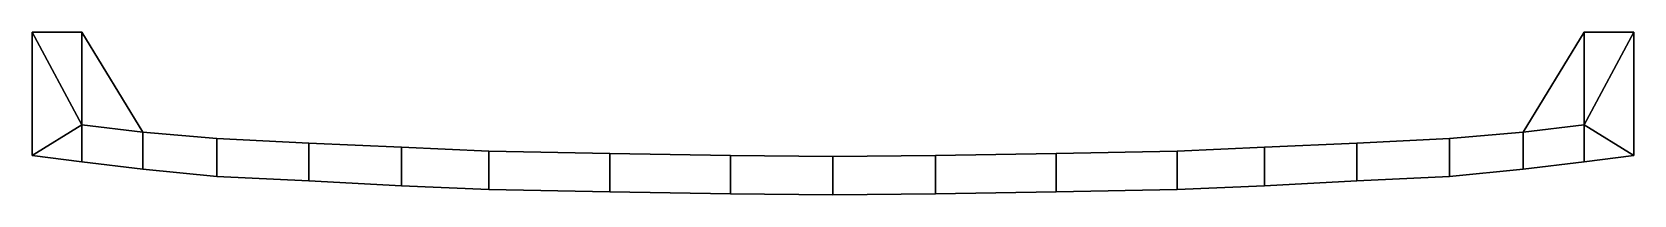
# Model space of a CAD drawing. Extents: x -150 to 148, y -30 to 0.
import ezdxf

# ---------------------------------------------------------------- set-up
doc = ezdxf.new("R2010")
doc.units = 0
doc.layers.add('METAL', color=60, linetype='CONTINUOUS')

msp = doc.modelspace()

# ---------------------------------------------------------------- meshes
at = {"layer": 'METAL'}
mesh = msp.add_polyface(dxfattribs=at)
corners = [(147.97, 0, 5.74), (147.97, 0, 5.74), (147.97, 0, 5.74), (147.97, -22.94, 1.58), (147.97, -22.94, 1.58), (147.97, -22.94, 1.58), (147.97, -22.94, 0.12), (147.97, -22.94, 0.12), (147.97, 0, 0.12), (147.97, 0, 0.12), (147.97, -22.94, -1.34), (147.97, -22.94, -1.34), (147.97, -22.94, -1.34), (147.97, 0, -5.5), (147.97, 0, -5.5), (147.97, 0, -5.5), (138.68, 0, 5.74), (138.68, 0, 5.74), (138.68, -17.24, 5.42), (138.68, -24.13, 1.58), (138.68, -24.13, 1.58), (138.68, -24.13, 0.12), (138.68, 0, 0.12), (138.68, -24.13, -1.34), (138.68, -24.13, -1.34), (138.68, -17.24, -5.19), (138.68, 0, -5.5), (138.68, 0, -5.5), (127.32, -18.6, 4.5), (127.32, -18.6, 4.5), (127.32, -25.53, 1.58), (127.32, -25.53, 1.58), (127.32, -25.53, 0.12), (127.32, -18.6, 0.12), (127.32, -25.53, -1.34), (127.32, -25.53, -1.34), (127.32, -18.6, -4.26), (127.32, -18.6, -4.26), (113.57, -19.8, 4.5), (113.57, -19.8, 4.5), (113.57, -26.87, 1.58), (113.57, -26.87, 1.58), (113.57, -26.87, 0.12), (113.57, -19.8, 0.12), (113.57, -26.87, -1.34), (113.57, -26.87, -1.34), (113.57, -19.8, -4.26), (113.57, -19.8, -4.26), (96.36, -20.69, 4.5), (96.36, -20.69, 4.5), (96.36, -27.69, 1.58), (96.36, -27.69, 1.58), (96.36, -27.69, 0.12), (96.36, -20.69, 0.12), (96.36, -27.69, -1.34), (96.36, -27.69, -1.34), (96.36, -20.69, -4.26), (96.36, -20.69, -4.26), (79.16, -21.44, 4.5), (79.16, -21.44, 4.5), (79.16, -28.62, 1.58), (79.16, -28.62, 1.58), (79.16, -28.62, 0.12), (79.16, -21.44, 0.12), (79.16, -28.62, -1.34), (79.16, -28.62, -1.34), (79.16, -21.44, -4.26), (79.16, -21.44, -4.26), (62.85, -22.15, 4.5), (62.85, -22.15, 4.5), (62.85, -29.3, 1.58), (62.85, -29.3, 1.58), (62.85, -29.3, 0.12), (62.85, -22.15, 0.12), (62.85, -29.3, -1.34), (62.85, -29.3, -1.34), (62.85, -22.15, -4.26), (62.85, -22.15, -4.26), (40.34, -29.7, 1.58), (40.34, -29.7, 1.58), (40.34, -29.7, 0.12), (40.34, -22.57, 4.5), (40.34, -22.57, 4.5), (40.34, -22.57, 0.12), (40.34, -29.7, -1.34), (40.34, -29.7, -1.34), (40.34, -22.57, -4.26), (40.34, -22.57, -4.26), (17.83, -22.99, 4.5), (17.83, -22.99, 4.5), (17.83, -30.12, 1.58), (17.83, -30.12, 1.58), (17.83, -30.12, 0.12), (17.83, -22.99, 0.12), (17.83, -30.12, -1.34), (17.83, -30.12, -1.34), (17.83, -22.99, -4.26), (17.83, -22.99, -4.26), (-1.27, -23.18, 4.5), (-1.27, -23.18, 4.5), (-1.27, -30.3, 1.58), (-1.27, -30.3, 1.58), (-1.27, -30.3, 0.12), (-1.27, -23.18, 0.12), (-1.27, -30.3, -1.34), (-1.27, -30.3, -1.34), (-1.27, -23.18, -4.26), (-1.27, -23.18, -4.26), (-20.36, -30.12, 1.58), (-20.36, -30.12, 1.58), (-20.36, -30.12, 0.12), (-20.36, -22.99, 0.12), (-20.36, -30.12, -1.34), (-20.36, -30.12, -1.34), (-20.36, -22.99, -4.26), (-20.36, -22.99, -4.26), (-20.36, -22.99, 4.5), (-20.36, -22.99, 4.5), (-42.87, -22.57, 4.5), (-42.87, -22.57, 4.5), (-42.87, -22.57, 0.12), (-42.87, -29.7, -1.34), (-42.87, -29.7, -1.34), (-42.87, -22.57, -4.26), (-42.87, -22.57, -4.26), (-42.87, -29.7, 1.58), (-42.87, -29.7, 1.58), (-42.87, -29.7, 0.12), (-65.38, -22.15, 4.5), (-65.38, -22.15, 4.5), (-65.38, -29.3, 1.58), (-65.38, -29.3, 1.58), (-65.38, -29.3, 0.12), (-65.38, -22.15, 0.12), (-65.38, -29.3, -1.34), (-65.38, -29.3, -1.34), (-65.38, -22.15, -4.26), (-65.38, -22.15, -4.26), (-81.69, -21.44, 4.5), (-81.69, -21.44, 4.5), (-81.69, -28.62, 1.58), (-81.69, -28.62, 1.58), (-81.69, -28.62, 0.12), (-81.69, -21.44, 0.12), (-81.69, -28.62, -1.34), (-81.69, -28.62, -1.34), (-81.69, -21.44, -4.26), (-81.69, -21.44, -4.26), (-98.9, -20.69, 4.5), (-98.9, -20.69, 4.5), (-98.9, -27.69, 1.58), (-98.9, -27.69, 1.58), (-98.9, -27.69, 0.12), (-98.9, -20.69, 0.12), (-98.9, -27.69, -1.34), (-98.9, -27.69, -1.34), (-98.9, -20.69, -4.26), (-98.9, -20.69, -4.26), (-116.1, -19.8, 4.5), (-116.1, -19.8, 4.5), (-116.1, -26.87, 1.58), (-116.1, -26.87, 1.58), (-116.1, -26.87, 0.12), (-116.1, -19.8, 0.12), (-116.1, -26.87, -1.34), (-116.1, -26.87, -1.34), (-116.1, -19.8, -4.26), (-116.1, -19.8, -4.26), (-129.85, -18.6, 4.5), (-129.85, -18.6, 4.5), (-129.85, -25.53, 1.58), (-129.85, -25.53, 1.58), (-129.85, -25.53, 0.12), (-129.85, -18.6, 0.12), (-129.85, -25.53, -1.34), (-129.85, -25.53, -1.34), (-129.85, -18.6, -4.26), (-129.85, -18.6, -4.26), (-141.21, 0, 5.74), (-141.21, 0, 5.74), (-141.21, -17.24, 5.42), (-141.21, -24.13, 1.58), (-141.21, -24.13, 1.58), (-141.21, -24.13, 0.12), (-141.21, 0, 0.12), (-141.21, -24.13, -1.34), (-141.21, -24.13, -1.34), (-141.21, -17.24, -5.19), (-141.21, 0, -5.5), (-141.21, 0, -5.5), (-150.5, 0, 5.74), (-150.5, 0, 5.74), (-150.5, 0, 5.74), (-150.5, -22.94, 1.58), (-150.5, -22.94, 1.58), (-150.5, -22.94, 1.58), (-150.5, -22.94, 0.12), (-150.5, -22.94, 0.12), (-150.5, 0, 0.12), (-150.5, 0, 0.12), (-150.5, -22.94, -1.34), (-150.5, -22.94, -1.34), (-150.5, -22.94, -1.34), (-150.5, 0, -5.5), (-150.5, 0, -5.5), (-150.5, 0, -5.5)]
mesh.append_faces([[corners[k] for k in face] for face in [(198, 184, 188, 203), (186, 183, 196, 200), (204, 187, 201, 201), (155, 152, 162, 165), (157, 154, 164, 167), (145, 142, 152, 155), (147, 144, 154, 157), (165, 162, 172, 175), (167, 164, 174, 177), (175, 172, 183, 186), (189, 177, 187, 187), (177, 174, 185, 187), (187, 185, 201, 201), (204, 189, 187, 187), (199, 205, 202, 197), (156, 166, 163, 153), (146, 156, 153, 143), (166, 176, 173, 163), (176, 188, 184, 173), (198, 190, 178, 184), (182, 193, 196, 183), (191, 194, 180, 180), (151, 161, 162, 152), (149, 159, 160, 150), (141, 151, 152, 142), (139, 149, 150, 140), (161, 171, 172, 162), (159, 169, 170, 160), (171, 182, 183, 172), (179, 180, 169, 169), (169, 180, 181, 170), (180, 194, 181, 181), (191, 180, 179, 179), (199, 197, 195, 192), (148, 153, 163, 158), (138, 143, 153, 148), (158, 163, 173, 168), (168, 173, 184, 178), (142, 145, 135, 132), (144, 147, 137, 134), (146, 143, 133, 136), (141, 142, 132, 131), (139, 140, 130, 129), (143, 138, 128, 133), (132, 135, 122, 127), (127, 122, 113, 110), (134, 137, 124, 121), (121, 124, 115, 112), (136, 133, 120, 123), (123, 120, 111, 114), (131, 132, 127, 126), (126, 127, 110, 109), (129, 130, 125, 119), (119, 125, 108, 117), (133, 128, 118, 120), (120, 118, 116, 111), (110, 113, 104, 102), (112, 115, 107, 105), (114, 111, 103, 106), (109, 110, 102, 101), (98, 117, 108, 100), (111, 116, 99, 103), (9, 15, 27, 22), (23, 12, 7, 21), (14, 11, 25, 25), (54, 44, 42, 52), (56, 46, 45, 55), (64, 54, 52, 62), (66, 56, 55, 65), (44, 34, 32, 42), (46, 36, 35, 45), (34, 23, 21, 32), (26, 25, 36, 36), (36, 25, 24, 35), (25, 11, 24, 24), (14, 25, 26, 26), (8, 6, 10, 13), (57, 53, 43, 47), (67, 63, 53, 57), (47, 43, 33, 37), (37, 33, 22, 27), (9, 22, 17, 2), (19, 21, 7, 5), (1, 18, 4, 4), (50, 52, 42, 40), (48, 51, 41, 38), (60, 62, 52, 50), (58, 61, 51, 48), (40, 42, 32, 30), (38, 41, 31, 28), (30, 32, 21, 19), (16, 28, 18, 18), (28, 31, 20, 18), (18, 20, 4, 4), (1, 16, 18, 18), (8, 0, 3, 6), (49, 39, 43, 53), (59, 49, 53, 63), (39, 29, 33, 43), (29, 17, 22, 33), (62, 72, 74, 64), (65, 75, 76, 66), (67, 77, 73, 63), (60, 70, 72, 62), (58, 68, 71, 61), (63, 73, 69, 59), (72, 80, 84, 74), (80, 92, 94, 84), (75, 85, 86, 76), (85, 95, 96, 86), (77, 87, 83, 73), (87, 97, 93, 83), (70, 78, 80, 72), (78, 90, 92, 80), (68, 81, 79, 71), (81, 88, 91, 79), (73, 83, 82, 69), (83, 93, 89, 82), (92, 102, 104, 94), (95, 105, 107, 96), (97, 106, 103, 93), (90, 101, 102, 92), (98, 100, 91, 88), (93, 103, 99, 89)]])

doc.saveas('drawing.dxf')
